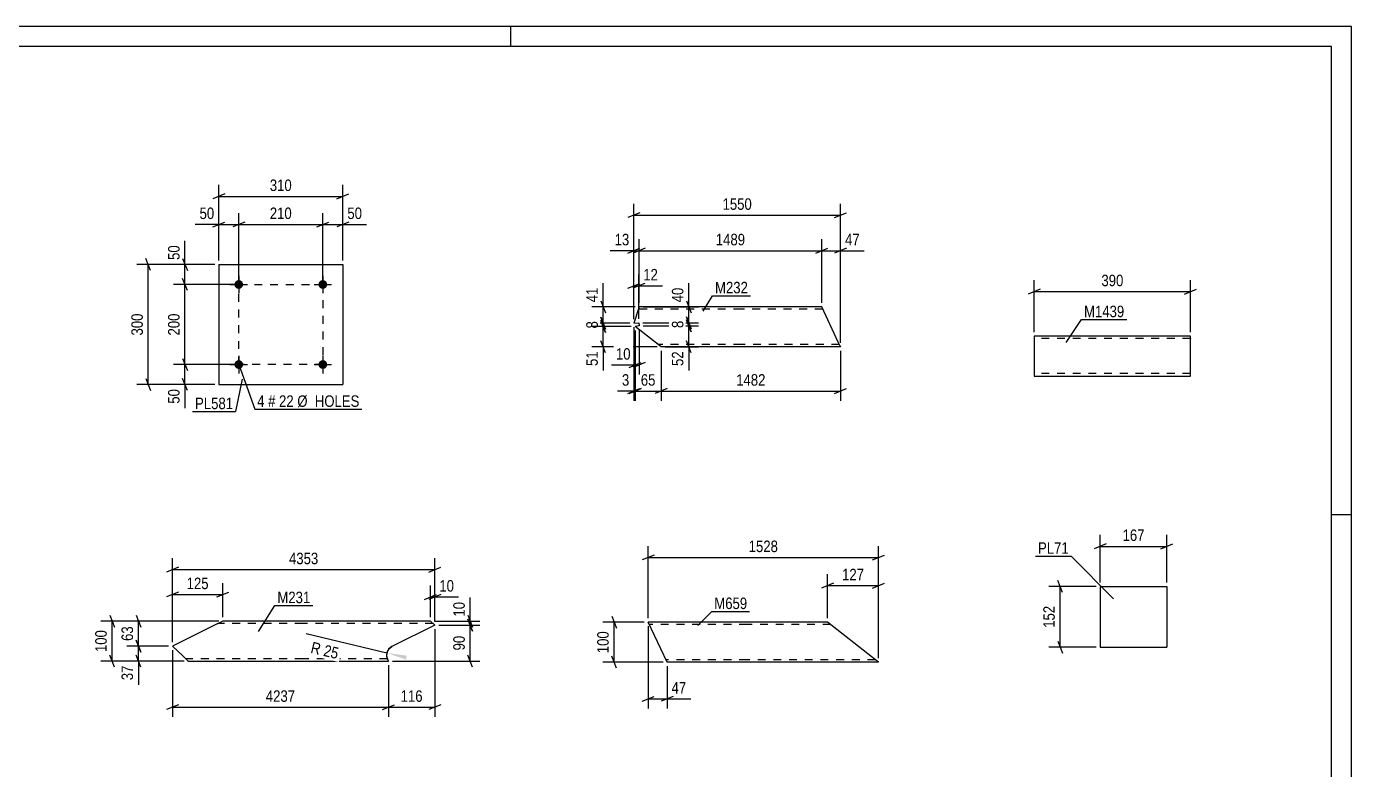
# Model space of a CAD drawing. Header units: millimetres. Extents: x 0 to 594, y 0 to 420.
# Drawn here: x 263.1 to 594, y 234.4 to 420 of the extents above; entities that cross this region are included whole.
import ezdxf

# ---------------------------------------------------------------- set-up
doc = ezdxf.new("R2010")
doc.units = ezdxf.units.MM
doc.linetypes.add('DXK_LINE_DOT2', pattern=[3.9198, 1.9599, -1.9599])
doc.styles.add('Arial Narrow', font='ARIALN.TTF', dxfattribs={"height": 0.2})

# ---------------------------------------------------------------- blocks, each defined once
blk = doc.blocks.new('Unknown-283049540-1163')
at = {"color": 5, "linetype": 'Continuous'}
for p, q in [((594, 420), (0, 420)), ((384, 415), (384, 420)), ((594, 0), (594, 420)), ((589, 415), (5, 415)), ((589, 5), (589, 415)), ((594, 298), (589, 298))]:
    blk.add_line(p, q, dxfattribs=at)
blk = doc.blocks.new('Part-283049540-16078 - 16077')
at = {"color": 2, "linetype": 'Continuous'}
for p, q in [((443.05, 271.23), (418.33, 271.23)), ((423.05, 261.23), (418.33, 271.23)), ((463.15, 271.23), (443.15, 271.23)), ((474.33, 262.43), (463.15, 271.23)), ((475.86, 261.23), (474.33, 262.43)), ((443.05, 261.23), (423.05, 261.23)), ((475.86, 261.23), (443.15, 261.23))]:
    blk.add_line(p, q, dxfattribs=at)
at = {"color": 7, "linetype": 'DXK_LINE_DOT2'}
for p, q in [((443.05, 270.63), (418.61, 270.63)), ((463.91, 270.63), (443.15, 270.63)), ((443.05, 261.83), (422.76, 261.83)), ((422.88, 261.58), (423.05, 261.23)), ((475.09, 261.83), (443.15, 261.83)), ((475.41, 261.58), (475.86, 261.23))]:
    blk.add_line(p, q, dxfattribs=at)
blk = doc.blocks.new('Part-283049540-15430 - 15429')
at = {"color": 2, "linetype": 'Continuous'}
for p, q in [((531.23, 280.17), (531.23, 264.97)), ((531.23, 280.17), (547.9, 280.17)), ((547.9, 280.17), (547.9, 264.97)), ((531.23, 264.97), (547.9, 264.97))]:
    blk.add_line(p, q, dxfattribs=at)
blk = doc.blocks.new('Part-283049540-16094 - 16093')
at = {"color": 2, "linetype": 'Continuous'}
for p, q in [((312.08, 271.51), (309.68, 270.31)), ((332.08, 271.51), (312.08, 271.51)), ((364, 271.51), (332.18, 271.51)), ((365.04, 270.51), (364, 271.51)), ((309.68, 270.31), (299.53, 265.23)), ((365.04, 270.51), (354.33, 265.15)), ((302.2, 262.71), (299.53, 265.23)), ((353.59, 264.58), (354.33, 265.15)), ((302.2, 262.71), (303.47, 261.51)), ((303.47, 261.51), (332.08, 261.51)), ((332.18, 261.51), (353.47, 261.51)), ((353.04, 262.71), (353.01, 262.84)), ((353.26, 261.93), (353.04, 262.71)), ((353.26, 261.93), (353.29, 261.86)), ((353.29, 261.86), (353.47, 261.51))]:
    blk.add_line(p, q, dxfattribs=at)
at = {"color": 7, "linetype": 'DXK_LINE_DOT2'}
for p, q in [((312.08, 271.51), (310.6, 270.77)), ((332.08, 270.91), (310.88, 270.91)), ((364.63, 270.91), (332.18, 270.91)), ((354.33, 265.15), (353.59, 264.58)), ((354.33, 265.15), (353.59, 264.58)), ((353.59, 264.58), (354.33, 265.15)), ((303.37, 261.6), (302.2, 262.71)), ((332.08, 262.11), (302.83, 262.11)), ((353.21, 262.11), (332.18, 262.11)), ((353.01, 262.84), (353.04, 262.71)), ((353.01, 262.84), (353.04, 262.71)), ((353.04, 262.71), (353.01, 262.84)), ((353.26, 261.93), (353.29, 261.86))]:
    blk.add_line(p, q, dxfattribs=at)
at = {"color": 2, "linetype": 'Continuous'}
blk.add_arc((355.4, 263.01), 2.4, 139.0746, 184.0746, dxfattribs=at)
at = {"color": 7, "linetype": 'DXK_LINE_DOT2'}
blk.add_arc((355.4, 263.01), 2.4, 139.0746, 184.0746, dxfattribs=at)
blk.add_arc((355.4, 263.01), 2.4, 139.0746, 184.0746, dxfattribs=at)
blk.add_arc((355.4, 263.01), 2.4, 139.0746, 184.0746, dxfattribs=at)
blk = doc.blocks.new('Part-283049540-16102 - 16101')
at = {"color": 2, "linetype": 'Continuous'}
for p, q in [((416.09, 349.99), (414.74, 345.88)), ((441.57, 349.99), (416.09, 349.99)), ((461.67, 349.99), (441.67, 349.99)), ((465.82, 341.19), (461.67, 349.99)), ((414.74, 345.88), (415.97, 346.01)), ((416.05, 345.21), (415.06, 345.11)), ((420.05, 341.19), (415.06, 345.11)), ((415.97, 346.01), (416.05, 345.21)), ((421.57, 339.99), (420.05, 341.19)), ((466.39, 339.99), (465.82, 341.19)), ((441.57, 339.99), (421.57, 339.99)), ((466.39, 339.99), (441.67, 339.99))]:
    blk.add_line(p, q, dxfattribs=at)
at = {"color": 7, "linetype": 'DXK_LINE_DOT2'}
for p, q in [((441.57, 349.39), (415.89, 349.39)), ((461.96, 349.39), (441.67, 349.39)), ((421.46, 340.08), (420.05, 341.19)), ((441.57, 340.59), (420.81, 340.59)), ((466.1, 340.59), (441.67, 340.59)), ((466.22, 340.34), (466.39, 339.99))]:
    blk.add_line(p, q, dxfattribs=at)
blk = doc.blocks.new('Part-283049540-15444 - 15443')
at = {"color": 2, "linetype": 'Continuous'}
for p, q in [((311.07, 360.57), (311.07, 330.57)), ((311.07, 360.57), (342.07, 360.57)), ((342.07, 360.57), (342.07, 330.57)), ((311.07, 330.57), (342.07, 330.57))]:
    blk.add_line(p, q, dxfattribs=at)
blk = doc.blocks.new('Bolt-283049540-15445 - 15443')
at = {"linetype": 'Continuous'}
for points in [[(317.17, 335.57, -1), (314.97, 335.57, -1)], [(338.17, 335.57, -1), (335.97, 335.57, -1)]]:
    blk.add_hatch(color=1, dxfattribs=at).paths.add_polyline_path(points)
at = {"color": 1, "linetype": 'Continuous'}
for p, q in [((316.07, 337.77), (316.07, 333.37)), ((337.07, 337.77), (337.07, 333.37)), ((313.87, 335.57), (318.27, 335.57)), ((334.87, 335.57), (339.27, 335.57))]:
    blk.add_line(p, q, dxfattribs=at)
blk = doc.blocks.new('Bolt-283049540-15446 - 15443')
at = {"linetype": 'Continuous'}
for points in [[(317.17, 355.57, -1), (314.97, 355.57, -1)], [(338.17, 355.57, -1), (335.97, 355.57, -1)]]:
    blk.add_hatch(color=1, dxfattribs=at).paths.add_polyline_path(points)
at = {"color": 1, "linetype": 'Continuous'}
for p, q in [((316.07, 357.77), (316.07, 353.37)), ((337.07, 357.77), (337.07, 353.37)), ((313.87, 355.57), (318.27, 355.57)), ((334.87, 355.57), (339.27, 355.57))]:
    blk.add_line(p, q, dxfattribs=at)
blk = doc.blocks.new('Part-283049540-15455 - 15454')
at = {"color": 2, "linetype": 'Continuous'}
for p, q in [((553.78, 342.7), (514.78, 342.7)), ((514.78, 342.7), (514.78, 332.79)), ((553.78, 333.9), (553.78, 342.7)), ((514.78, 332.79), (514.78, 332.7)), ((514.78, 332.7), (553.78, 332.7)), ((553.78, 332.7), (553.78, 333.9))]:
    blk.add_line(p, q, dxfattribs=at)
at = {"color": 7, "linetype": 'DXK_LINE_DOT2'}
for p, q in [((553.78, 342.1), (514.78, 342.1)), ((553.78, 342.1), (553.78, 342.05)), ((553.78, 342.05), (553.78, 342.1)), ((553.78, 341.96), (553.78, 342.05)), ((553.78, 342.05), (553.78, 341.96)), ((514.78, 333.3), (514.78, 333.34)), ((553.78, 333.3), (514.78, 333.3)), ((553.78, 333.34), (553.78, 333.67)), ((553.78, 333.3), (553.78, 333.34))]:
    blk.add_line(p, q, dxfattribs=at)
blk = doc.blocks.new('Rectangle-283049540-16238 - 15443')
at = {"color": 1, "linetype": 'DXK_LINE_DOT2'}
blk.add_lwpolyline([(316.07, 355.57), (337.07, 355.57), (337.07, 335.57), (316.07, 335.57), (316.07, 355.57)], close=True, dxfattribs=at)
blk = doc.blocks.new('StraightDimension-283049540-16839 - 16077')
at = {"color": 7, "linetype": 'Continuous'}
for p, q in [((409.22, 272.73), (410.42, 269.73)), ((417.33, 271.23), (406.97, 271.23)), ((409.82, 261.23), (409.82, 271.23)), ((410.42, 259.73), (409.22, 262.73)), ((422.05, 261.23), (406.97, 261.23))]:
    blk.add_line(p, q, dxfattribs=at)
at = {"color": 0}
blk.add_wipeout([(409.07, 269.57), (404.87, 269.57), (404.87, 262.88), (409.07, 262.88)], dxfattribs=at)
at = {"color": 3, "style": 'Arial Narrow'}
blk.add_text('100', height=2.863, rotation=90.0002, dxfattribs=at).set_placement((408.47, 263.48))
blk = doc.blocks.new('StraightDimension-283049540-16791 - 16077')
at = {"color": 7, "linetype": 'Continuous'}
for p, q in [((419.83, 287.99), (416.83, 286.79)), ((418.33, 272.23), (418.33, 290.24)), ((474.36, 286.79), (477.36, 287.99)), ((475.86, 262.23), (475.86, 290.24)), ((418.33, 287.39), (475.86, 287.39))]:
    blk.add_line(p, q, dxfattribs=at)
at = {"color": 0}
blk.add_wipeout([(451.35, 288.14), (451.35, 292.34), (442.84, 292.34), (442.84, 288.14)], dxfattribs=at)
at = {"color": 3, "style": 'Arial Narrow'}
blk.add_text('1528', height=2.863, dxfattribs=at).set_placement((443.44, 288.74))
blk = doc.blocks.new('StraightDimension-283049540-16802 - 16077')
at = {"color": 7, "linetype": 'Continuous'}
for p, q in [((463.15, 272.23), (463.15, 283.2)), ((475.86, 262.23), (475.86, 283.2)), ((464.65, 280.95), (461.65, 279.75)), ((463.15, 280.35), (475.86, 280.35)), ((474.36, 279.75), (477.36, 280.95))]:
    blk.add_line(p, q, dxfattribs=at)
at = {"color": 0}
blk.add_wipeout([(472.84, 281.1), (472.84, 285.3), (466.16, 285.3), (466.16, 281.1)], dxfattribs=at)
at = {"color": 3, "style": 'Arial Narrow'}
blk.add_text('127', height=2.863, dxfattribs=at).set_placement((466.76, 281.7))
blk = doc.blocks.new('StraightDimension-283049540-16821 - 16077')
at = {"color": 7, "linetype": 'Continuous'}
for p, q in [((418.33, 270.23), (418.33, 249.66)), ((423.05, 260.23), (423.05, 249.66)), ((416.83, 251.46), (419.83, 252.66)), ((418.33, 252.06), (423.05, 252.06)), ((424.55, 252.66), (421.55, 251.46))]:
    blk.add_line(p, q, dxfattribs=at)
at = {"color": 0}
blk.add_wipeout([(428.43, 252.81), (428.43, 257.01), (423.57, 257.01), (423.57, 252.81)], dxfattribs=at)
at = {"color": 7, "linetype": 'Continuous'}
blk.add_line((423.05, 252.06), (428.95, 252.06), dxfattribs=at)
blk.add_line((423.05, 252.06), (428.95, 252.06), dxfattribs=at)
at = {"color": 3, "style": 'Arial Narrow'}
blk.add_text('47', height=2.863, dxfattribs=at).set_placement((424.17, 253.41))
blk = doc.blocks.new('StraightDimension-283049540-15563 - 15429')
at = {"color": 7, "linetype": 'Continuous'}
for p, q in [((531.23, 281.17), (531.23, 293.02)), ((547.9, 281.17), (547.9, 293.02)), ((532.73, 290.77), (529.73, 289.57)), ((531.23, 290.17), (547.9, 290.17)), ((546.4, 289.57), (549.4, 290.77))]:
    blk.add_line(p, q, dxfattribs=at)
at = {"color": 0}
blk.add_wipeout([(542.91, 290.92), (542.91, 295.12), (536.22, 295.12), (536.22, 290.92)], dxfattribs=at)
at = {"color": 3, "style": 'Arial Narrow'}
blk.add_text('167', height=2.863, dxfattribs=at).set_placement((536.82, 291.52))
blk = doc.blocks.new('StraightDimension-283049540-15559 - 15429')
at = {"color": 7, "linetype": 'Continuous'}
for p, q in [((521.83, 278.67), (520.63, 281.67)), ((530.23, 280.17), (518.38, 280.17)), ((521.23, 264.97), (521.23, 280.17)), ((530.23, 264.97), (518.38, 264.97)), ((520.63, 266.47), (521.83, 263.47))]:
    blk.add_line(p, q, dxfattribs=at)
at = {"color": 0}
blk.add_wipeout([(520.48, 275.92), (516.28, 275.92), (516.28, 269.23), (520.48, 269.23)], dxfattribs=at)
at = {"color": 3, "style": 'Arial Narrow'}
blk.add_text('152', height=2.863, rotation=90.0002, dxfattribs=at).set_placement((519.88, 269.83))
blk = doc.blocks.new('RadiusDimension-283049540-16768 - 16093')
at = {"linetype": 'Continuous'}
blk.add_hatch(color=7, dxfattribs=at).paths.add_polyline_path([(357.81, 261.9), (353.06, 263.53), (358.04, 262.87)])
at = {"color": 7, "linetype": 'Continuous'}
blk.add_line((353.06, 263.53), (332.88, 268.29), dxfattribs=at)
blk.add_arc((355.45, 262.96), 2.46, 117.155, 216.3024, dxfattribs=at)
at = {"color": 0}
blk.add_wipeout([(341.06, 261.27), (342.03, 265.36), (334.1, 267.23), (333.14, 263.14)], dxfattribs=at)
at = {"color": 3, "style": 'Arial Narrow'}
blk.add_text('R 25', height=2.863, rotation=-13.2697, dxfattribs=at).set_placement((333.86, 263.59))
blk = doc.blocks.new('StraightDimension-283049540-16472 - 16093')
at = {"color": 7, "linetype": 'Continuous'}
for p, q in [((301.03, 284.96), (298.03, 283.76)), ((299.53, 266.23), (299.53, 287.21)), ((363.54, 283.76), (366.54, 284.96)), ((365.04, 271.51), (365.04, 287.21)), ((299.53, 284.36), (365.04, 284.36))]:
    blk.add_line(p, q, dxfattribs=at)
at = {"color": 0}
blk.add_wipeout([(336.54, 285.11), (336.54, 289.31), (328.03, 289.31), (328.03, 285.11)], dxfattribs=at)
at = {"color": 3, "style": 'Arial Narrow'}
blk.add_text('4353', height=2.863, dxfattribs=at).set_placement((328.63, 285.71))
blk = doc.blocks.new('StraightDimension-283049540-16634 - 16093')
at = {"color": 7, "linetype": 'Continuous'}
for p, q in [((311.08, 271.51), (281.59, 271.51)), ((283.84, 273.01), (285.04, 270.01)), ((284.44, 261.51), (284.44, 271.51)), ((302.47, 261.51), (281.59, 261.51)), ((285.04, 260.01), (283.84, 263.01))]:
    blk.add_line(p, q, dxfattribs=at)
at = {"color": 0}
blk.add_wipeout([(283.69, 269.85), (279.49, 269.85), (279.49, 263.17), (283.69, 263.17)], dxfattribs=at)
at = {"color": 3, "style": 'Arial Narrow'}
blk.add_text('100', height=2.863, rotation=90.0002, dxfattribs=at).set_placement((283.09, 263.77))
blk = doc.blocks.new('StraightDimension-283049540-16514 - 16093')
at = {"color": 7, "linetype": 'Continuous'}
for p, q in [((301.03, 278.74), (298.03, 277.54)), ((299.53, 266.23), (299.53, 280.99)), ((299.53, 278.14), (312.08, 278.14)), ((310.58, 277.54), (313.58, 278.74)), ((312.08, 272.51), (312.08, 280.99))]:
    blk.add_line(p, q, dxfattribs=at)
at = {"color": 0}
blk.add_wipeout([(309.15, 278.89), (309.15, 283.09), (302.46, 283.09), (302.46, 278.89)], dxfattribs=at)
at = {"color": 3, "style": 'Arial Narrow'}
blk.add_text('125', height=2.863, dxfattribs=at).set_placement((303.06, 279.49))
blk = doc.blocks.new('StraightDimension-283049540-16545 - 16093')
at = {"color": 7, "linetype": 'Continuous'}
for p, q in [((362.5, 276.92), (365.5, 278.12)), ((366.54, 278.12), (363.54, 276.92)), ((364, 272.51), (364, 280.37)), ((365.04, 271.51), (365.04, 280.37)), ((364, 277.52), (365.04, 277.52))]:
    blk.add_line(p, q, dxfattribs=at)
at = {"color": 0}
blk.add_wipeout([(370.43, 278.27), (370.43, 282.47), (365.57, 282.47), (365.57, 278.27)], dxfattribs=at)
at = {"color": 7, "linetype": 'Continuous'}
blk.add_line((365.04, 277.52), (370.95, 277.52), dxfattribs=at)
blk.add_line((365.04, 277.52), (370.95, 277.52), dxfattribs=at)
at = {"color": 3, "style": 'Arial Narrow'}
blk.add_text('10', height=2.863, dxfattribs=at).set_placement((366.17, 278.87))
blk = doc.blocks.new('StraightDimension-283049540-16571 - 16093')
at = {"color": 7, "linetype": 'Continuous'}
for p, q in [((365.04, 269.51), (365.04, 247.59)), ((353.47, 260.51), (353.47, 247.59)), ((351.97, 249.39), (354.97, 250.59)), ((353.47, 249.99), (365.04, 249.99)), ((366.54, 250.59), (363.54, 249.39))]:
    blk.add_line(p, q, dxfattribs=at)
at = {"color": 0}
blk.add_wipeout([(362.6, 250.74), (362.6, 254.94), (355.91, 254.94), (355.91, 250.74)], dxfattribs=at)
at = {"color": 3, "style": 'Arial Narrow'}
blk.add_text('116', height=2.863, dxfattribs=at).set_placement((356.51, 251.34))
blk = doc.blocks.new('StraightDimension-283049540-16572 - 16093')
at = {"color": 7, "linetype": 'Continuous'}
for p, q in [((299.53, 264.23), (299.53, 247.59)), ((353.47, 260.51), (353.47, 247.59)), ((301.03, 250.59), (298.03, 249.39)), ((299.53, 249.99), (353.47, 249.99)), ((351.97, 249.39), (354.97, 250.59))]:
    blk.add_line(p, q, dxfattribs=at)
at = {"color": 0}
blk.add_wipeout([(330.76, 250.74), (330.76, 254.94), (322.24, 254.94), (322.24, 250.74)], dxfattribs=at)
at = {"color": 3, "style": 'Arial Narrow'}
blk.add_text('4237', height=2.863, dxfattribs=at).set_placement((322.84, 251.34))
blk = doc.blocks.new('StraightDimension-283049540-16657 - 16093')
at = {"color": 7, "linetype": 'Continuous'}
for p, q in [((311.08, 271.51), (288.16, 271.51)), ((290.41, 273.01), (291.61, 270.01)), ((291.01, 265.23), (291.01, 271.51)), ((298.53, 265.23), (288.16, 265.23)), ((291.61, 263.73), (290.41, 266.73))]:
    blk.add_line(p, q, dxfattribs=at)
at = {"color": 0}
blk.add_wipeout([(290.26, 270.8), (286.06, 270.8), (286.06, 265.94), (290.26, 265.94)], dxfattribs=at)
at = {"color": 3, "style": 'Arial Narrow'}
blk.add_text('63', height=2.863, rotation=90.0002, dxfattribs=at).set_placement((289.66, 266.54))
blk = doc.blocks.new('StraightDimension-283049540-16658 - 16093')
at = {"color": 7, "linetype": 'Continuous'}
for p, q in [((298.53, 265.23), (288.16, 265.23)), ((290.41, 266.73), (291.61, 263.73)), ((291.01, 261.51), (291.01, 265.23)), ((302.47, 261.51), (288.16, 261.51)), ((291.61, 260.01), (290.41, 263.01))]:
    blk.add_line(p, q, dxfattribs=at)
at = {"color": 0}
blk.add_wipeout([(290.26, 260.98), (286.06, 260.98), (286.06, 256.13), (290.26, 256.13)], dxfattribs=at)
at = {"color": 7, "linetype": 'Continuous'}
blk.add_line((291.01, 261.51), (291.01, 255.6), dxfattribs=at)
blk.add_line((291.01, 261.51), (291.01, 255.6), dxfattribs=at)
at = {"color": 3, "style": 'Arial Narrow'}
blk.add_text('37', height=2.863, rotation=90.0002, dxfattribs=at).set_placement((289.66, 256.73))
blk = doc.blocks.new('StraightDimension-283049540-16708 - 16093')
at = {"color": 7, "linetype": 'Continuous'}
for p, q in [((365, 271.51), (376.27, 271.51)), ((373.27, 273.01), (374.47, 270.01)), ((374.47, 269.01), (373.27, 272.01)), ((373.87, 270.51), (373.87, 271.51)), ((366.04, 270.51), (376.27, 270.51))]:
    blk.add_line(p, q, dxfattribs=at)
at = {"color": 0}
blk.add_wipeout([(373.12, 276.89), (368.92, 276.89), (368.92, 272.03), (373.12, 272.03)], dxfattribs=at)
at = {"color": 7, "linetype": 'Continuous'}
blk.add_line((373.87, 271.51), (373.87, 277.41), dxfattribs=at)
blk.add_line((373.87, 271.51), (373.87, 277.41), dxfattribs=at)
at = {"color": 3, "style": 'Arial Narrow'}
blk.add_text('10', height=2.863, rotation=90.0002, dxfattribs=at).set_placement((372.52, 272.63))
blk = doc.blocks.new('StraightDimension-283049540-16709 - 16093')
at = {"color": 7, "linetype": 'Continuous'}
for p, q in [((373.27, 272.01), (374.47, 269.01)), ((366.04, 270.51), (376.27, 270.51)), ((373.87, 261.51), (373.87, 270.51)), ((354.47, 261.51), (376.27, 261.51)), ((374.47, 260.01), (373.27, 263.01))]:
    blk.add_line(p, q, dxfattribs=at)
at = {"color": 0}
blk.add_wipeout([(373.12, 268.44), (368.92, 268.44), (368.92, 263.58), (373.12, 263.58)], dxfattribs=at)
at = {"color": 3, "style": 'Arial Narrow'}
blk.add_text('90', height=2.863, rotation=90.0002, dxfattribs=at).set_placement((372.52, 264.18))
blk = doc.blocks.new('StraightDimension-283049540-17224 - 16101')
at = {"color": 7, "linetype": 'Continuous'}
for p, q in [((427.87, 351.49), (429.07, 348.49)), ((417.09, 349.99), (430.87, 349.99)), ((429.07, 344.51), (427.87, 347.51)), ((428.47, 346.01), (428.47, 349.99)), ((416.97, 346.01), (430.87, 346.01))]:
    blk.add_line(p, q, dxfattribs=at)
at = {"color": 0}
blk.add_wipeout([(427.72, 355.37), (423.52, 355.37), (423.52, 350.51), (427.72, 350.51)], dxfattribs=at)
at = {"color": 7, "linetype": 'Continuous'}
blk.add_line((428.47, 349.99), (428.47, 355.89), dxfattribs=at)
blk.add_line((428.47, 349.99), (428.47, 355.89), dxfattribs=at)
at = {"color": 3, "style": 'Arial Narrow'}
blk.add_text('40', height=2.863, rotation=90.0002, dxfattribs=at).set_placement((427.12, 351.11))
blk = doc.blocks.new('StraightDimension-283049540-17047 - 16101')
at = {"color": 7, "linetype": 'Continuous'}
for p, q in [((421.57, 338.99), (421.57, 326.55)), ((466.39, 338.99), (466.39, 326.55)), ((423.07, 329.55), (420.07, 328.35)), ((421.57, 328.95), (466.39, 328.95)), ((464.89, 328.35), (467.89, 329.55))]:
    blk.add_line(p, q, dxfattribs=at)
at = {"color": 0}
blk.add_wipeout([(448.24, 329.7), (448.24, 333.9), (439.72, 333.9), (439.72, 329.7)], dxfattribs=at)
at = {"color": 3, "style": 'Arial Narrow'}
blk.add_text('1482', height=2.863, dxfattribs=at).set_placement((440.32, 330.3))
blk = doc.blocks.new('StraightDimension-283049540-16970 - 16101')
at = {"color": 7, "linetype": 'Continuous'}
for p, q in [((417.59, 364.61), (414.59, 363.41)), ((416.09, 350.99), (416.09, 366.86)), ((460.17, 363.41), (463.17, 364.61)), ((461.67, 350.99), (461.67, 366.86)), ((416.09, 364.01), (461.67, 364.01))]:
    blk.add_line(p, q, dxfattribs=at)
at = {"color": 0}
blk.add_wipeout([(443.14, 364.76), (443.14, 368.96), (434.63, 368.96), (434.63, 364.76)], dxfattribs=at)
at = {"color": 3, "style": 'Arial Narrow'}
blk.add_text('1489', height=2.863, dxfattribs=at).set_placement((435.23, 365.36))
blk = doc.blocks.new('StraightDimension-283049540-16969 - 16101')
at = {"color": 7, "linetype": 'Continuous'}
for p, q in [((460.17, 363.41), (463.17, 364.61)), ((461.67, 350.99), (461.67, 366.86)), ((467.89, 364.61), (464.89, 363.41)), ((466.39, 340.99), (466.39, 366.86)), ((461.67, 364.01), (466.39, 364.01))]:
    blk.add_line(p, q, dxfattribs=at)
at = {"color": 0}
blk.add_wipeout([(471.77, 364.76), (471.77, 368.96), (466.91, 368.96), (466.91, 364.76)], dxfattribs=at)
at = {"color": 7, "linetype": 'Continuous'}
blk.add_line((466.39, 364.01), (472.29, 364.01), dxfattribs=at)
blk.add_line((466.39, 364.01), (472.29, 364.01), dxfattribs=at)
at = {"color": 3, "style": 'Arial Narrow'}
blk.add_text('47', height=2.863, dxfattribs=at).set_placement((467.51, 365.36))
blk = doc.blocks.new('StraightDimension-283049540-16864 - 16101')
at = {"color": 7, "linetype": 'Continuous'}
for p, q in [((414.74, 346.88), (414.74, 375.72)), ((466.39, 340.99), (466.39, 375.72)), ((416.24, 373.47), (413.24, 372.27)), ((414.74, 372.87), (466.39, 372.87)), ((464.89, 372.27), (467.89, 373.47))]:
    blk.add_line(p, q, dxfattribs=at)
at = {"color": 0}
blk.add_wipeout([(444.82, 373.62), (444.82, 377.82), (436.31, 377.82), (436.31, 373.62)], dxfattribs=at)
at = {"color": 3, "style": 'Arial Narrow'}
blk.add_text('1550', height=2.863, dxfattribs=at).set_placement((436.91, 374.22))
blk = doc.blocks.new('StraightDimension-283049540-17226 - 16101')
at = {"color": 7, "linetype": 'Continuous'}
for p, q in [((417.05, 345.21), (430.87, 345.21)), ((427.87, 346.71), (429.07, 343.71)), ((428.47, 339.99), (428.47, 345.21)), ((429.07, 338.49), (427.87, 341.49)), ((422.57, 339.99), (430.87, 339.99))]:
    blk.add_line(p, q, dxfattribs=at)
at = {"color": 0}
blk.add_wipeout([(427.72, 339.46), (423.52, 339.46), (423.52, 334.61), (427.72, 334.61)], dxfattribs=at)
at = {"color": 7, "linetype": 'Continuous'}
blk.add_line((428.47, 339.99), (428.47, 334.08), dxfattribs=at)
blk.add_line((428.47, 339.99), (428.47, 334.08), dxfattribs=at)
at = {"color": 3, "style": 'Arial Narrow'}
blk.add_text('52', height=2.863, rotation=90.0002, dxfattribs=at).set_placement((427.12, 335.21))
blk = doc.blocks.new('StraightDimension-283049540-16971 - 16101')
at = {"color": 7, "linetype": 'Continuous'}
for p, q in [((413.24, 363.41), (416.24, 364.61)), ((417.59, 364.61), (414.59, 363.41)), ((414.74, 346.88), (414.74, 366.86)), ((416.09, 350.99), (416.09, 366.86)), ((414.74, 364.01), (416.09, 364.01))]:
    blk.add_line(p, q, dxfattribs=at)
at = {"color": 0}
blk.add_wipeout([(414.22, 364.76), (414.22, 368.96), (409.36, 368.96), (409.36, 364.76)], dxfattribs=at)
at = {"color": 7, "linetype": 'Continuous'}
blk.add_line((414.74, 364.01), (408.83, 364.01), dxfattribs=at)
blk.add_line((414.74, 364.01), (408.83, 364.01), dxfattribs=at)
at = {"color": 3, "style": 'Arial Narrow'}
blk.add_text('13', height=2.863, dxfattribs=at).set_placement((409.96, 365.36))
blk = doc.blocks.new('StraightDimension-283049540-17048 - 16101')
at = {"color": 7, "linetype": 'Continuous'}
for p, q in [((415.06, 344.11), (415.06, 326.55)), ((421.57, 338.99), (421.57, 326.55)), ((413.56, 328.35), (416.56, 329.55)), ((415.06, 328.95), (421.57, 328.95)), ((423.07, 329.55), (420.07, 328.35))]:
    blk.add_line(p, q, dxfattribs=at)
at = {"color": 0}
blk.add_wipeout([(420.74, 329.7), (420.74, 333.9), (415.89, 333.9), (415.89, 329.7)], dxfattribs=at)
at = {"color": 3, "style": 'Arial Narrow'}
blk.add_text('65', height=2.863, dxfattribs=at).set_placement((416.49, 330.3))
blk = doc.blocks.new('StraightDimension-283049540-17049 - 16101')
at = {"color": 7, "linetype": 'Continuous'}
for p, q in [((414.74, 344.88), (414.74, 326.55)), ((415.06, 344.11), (415.06, 326.55)), ((413.24, 328.35), (416.24, 329.55)), ((416.56, 329.55), (413.56, 328.35)), ((414.74, 328.95), (415.06, 328.95))]:
    blk.add_line(p, q, dxfattribs=at)
at = {"color": 0}
blk.add_wipeout([(414.22, 329.7), (414.22, 333.9), (411.19, 333.9), (411.19, 329.7)], dxfattribs=at)
at = {"color": 7, "linetype": 'Continuous'}
blk.add_line((414.74, 328.95), (410.66, 328.95), dxfattribs=at)
blk.add_line((414.74, 328.95), (410.66, 328.95), dxfattribs=at)
at = {"color": 3, "style": 'Arial Narrow'}
blk.add_text('3', height=2.86, dxfattribs=at).set_placement((411.79, 330.3))
blk = doc.blocks.new('StraightDimension-283049540-17134 - 16101')
at = {"color": 7, "linetype": 'Continuous'}
for p, q in [((406.49, 351.49), (407.69, 348.49)), ((415.09, 349.99), (404.24, 349.99)), ((407.09, 345.88), (407.09, 349.99)), ((413.74, 345.88), (404.24, 345.88)), ((407.69, 344.38), (406.49, 347.38))]:
    blk.add_line(p, q, dxfattribs=at)
at = {"color": 0}
blk.add_wipeout([(406.34, 355.37), (402.14, 355.37), (402.14, 350.51), (406.34, 350.51)], dxfattribs=at)
at = {"color": 7, "linetype": 'Continuous'}
blk.add_line((407.09, 349.99), (407.09, 355.89), dxfattribs=at)
blk.add_line((407.09, 349.99), (407.09, 355.89), dxfattribs=at)
at = {"color": 3, "style": 'Arial Narrow'}
blk.add_text('41', height=2.863, rotation=90.0002, dxfattribs=at).set_placement((405.74, 351.11))
blk = doc.blocks.new('StraightDimension-283049540-17135 - 16101')
at = {"color": 7, "linetype": 'Continuous'}
for p, q in [((413.74, 345.88), (404.24, 345.88)), ((414.06, 345.11), (404.24, 345.11)), ((406.49, 347.38), (407.69, 344.38)), ((407.69, 343.61), (406.49, 346.61)), ((407.09, 345.11), (407.09, 345.88))]:
    blk.add_line(p, q, dxfattribs=at)
at = {"color": 0}
blk.add_wipeout([(406.34, 347.01), (402.14, 347.01), (402.14, 343.98), (406.34, 343.98)], dxfattribs=at)
at = {"color": 3, "style": 'Arial Narrow'}
blk.add_text('8', height=2.86, rotation=90.0002, dxfattribs=at).set_placement((405.74, 344.58))
blk = doc.blocks.new('StraightDimension-283049540-17136 - 16101')
at = {"color": 7, "linetype": 'Continuous'}
for p, q in [((414.06, 345.11), (404.24, 345.11)), ((406.49, 346.61), (407.69, 343.61)), ((407.09, 339.99), (407.09, 345.11)), ((407.69, 338.49), (406.49, 341.49)), ((420.57, 339.99), (404.24, 339.99))]:
    blk.add_line(p, q, dxfattribs=at)
at = {"color": 0}
blk.add_wipeout([(406.34, 339.46), (402.14, 339.46), (402.14, 334.61), (406.34, 334.61)], dxfattribs=at)
at = {"color": 7, "linetype": 'Continuous'}
blk.add_line((407.09, 339.99), (407.09, 334.08), dxfattribs=at)
blk.add_line((407.09, 339.99), (407.09, 334.08), dxfattribs=at)
at = {"color": 3, "style": 'Arial Narrow'}
blk.add_text('51', height=2.863, rotation=90.0002, dxfattribs=at).set_placement((405.74, 335.21))
blk = doc.blocks.new('StraightDimension-283049540-17225 - 16101')
at = {"color": 7, "linetype": 'Continuous'}
for p, q in [((427.87, 347.51), (429.07, 344.51)), ((416.97, 346.01), (430.87, 346.01)), ((417.05, 345.21), (430.87, 345.21)), ((429.07, 343.71), (427.87, 346.71)), ((428.47, 345.21), (428.47, 346.01))]:
    blk.add_line(p, q, dxfattribs=at)
at = {"color": 0}
blk.add_wipeout([(427.72, 347.12), (423.52, 347.12), (423.52, 344.09), (427.72, 344.09)], dxfattribs=at)
at = {"color": 3, "style": 'Arial Narrow'}
blk.add_text('8', height=2.86, rotation=90.0002, dxfattribs=at).set_placement((427.12, 344.69))
blk = doc.blocks.new('StraightDimension-283049540-17299 - 16101')
at = {"color": 7, "linetype": 'Continuous'}
for p, q in [((416.05, 344.21), (416.05, 333.05)), ((415.06, 344.11), (415.06, 333.05)), ((413.56, 334.85), (416.56, 336.05)), ((417.55, 336.05), (414.55, 334.85)), ((415.06, 335.45), (416.05, 335.45))]:
    blk.add_line(p, q, dxfattribs=at)
at = {"color": 0}
blk.add_wipeout([(414.53, 336.2), (414.53, 340.4), (409.68, 340.4), (409.68, 336.2)], dxfattribs=at)
at = {"color": 7, "linetype": 'Continuous'}
blk.add_line((415.06, 335.45), (409.15, 335.45), dxfattribs=at)
blk.add_line((415.06, 335.45), (409.15, 335.45), dxfattribs=at)
at = {"color": 3, "style": 'Arial Narrow'}
blk.add_text('10', height=2.863, dxfattribs=at).set_placement((410.28, 336.8))
blk = doc.blocks.new('StraightDimension-283049540-18073 - 16101')
at = {"color": 7, "linetype": 'Continuous'}
for p, q in [((414.74, 346.88), (414.74, 358.08)), ((415.97, 347.01), (415.97, 358.08)), ((413.24, 354.63), (416.24, 355.83)), ((417.47, 355.83), (414.47, 354.63)), ((414.74, 355.23), (415.97, 355.23))]:
    blk.add_line(p, q, dxfattribs=at)
at = {"color": 0}
blk.add_wipeout([(421.36, 355.98), (421.36, 360.18), (416.5, 360.18), (416.5, 355.98)], dxfattribs=at)
at = {"color": 7, "linetype": 'Continuous'}
blk.add_line((415.97, 355.23), (421.88, 355.23), dxfattribs=at)
blk.add_line((415.97, 355.23), (421.88, 355.23), dxfattribs=at)
at = {"color": 3, "style": 'Arial Narrow'}
blk.add_text('12', height=2.863, dxfattribs=at).set_placement((417.1, 356.58))
blk = doc.blocks.new('StraightDimension-283049540-15572 - 15443')
at = {"color": 7, "linetype": 'Continuous'}
for p, q in [((315.07, 355.57), (299.79, 355.57)), ((303.24, 354.07), (302.04, 357.07)), ((302.64, 335.57), (302.64, 355.57)), ((315.07, 335.57), (299.79, 335.57)), ((302.04, 337.07), (303.24, 334.07))]:
    blk.add_line(p, q, dxfattribs=at)
at = {"color": 0}
blk.add_wipeout([(301.89, 348.91), (297.69, 348.91), (297.69, 342.23), (301.89, 342.23)], dxfattribs=at)
at = {"color": 3, "style": 'Arial Narrow'}
blk.add_text('200', height=2.863, rotation=90.0002, dxfattribs=at).set_placement((301.29, 342.83))
blk = doc.blocks.new('StraightDimension-283049540-15573 - 15443')
at = {"color": 7, "linetype": 'Continuous'}
for p, q in [((315.07, 335.57), (299.79, 335.57)), ((302.04, 337.07), (303.24, 334.07)), ((302.64, 330.57), (302.64, 335.57)), ((303.24, 329.07), (302.04, 332.07)), ((310.07, 330.57), (299.79, 330.57))]:
    blk.add_line(p, q, dxfattribs=at)
at = {"color": 0}
blk.add_wipeout([(301.89, 330.05), (297.69, 330.05), (297.69, 325.19), (301.89, 325.19)], dxfattribs=at)
at = {"color": 7, "linetype": 'Continuous'}
blk.add_line((302.64, 330.57), (302.64, 324.66), dxfattribs=at)
blk.add_line((302.64, 330.57), (302.64, 324.66), dxfattribs=at)
at = {"color": 3, "style": 'Arial Narrow'}
blk.add_text('50', height=2.863, rotation=90.0002, dxfattribs=at).set_placement((301.29, 325.79))
blk = doc.blocks.new('StraightDimension-283049540-15571 - 15443')
at = {"color": 7, "linetype": 'Continuous'}
for p, q in [((302.04, 362.07), (303.24, 359.07)), ((310.07, 360.57), (299.79, 360.57)), ((302.64, 355.57), (302.64, 360.57)), ((315.07, 355.57), (299.79, 355.57)), ((303.24, 354.07), (302.04, 357.07))]:
    blk.add_line(p, q, dxfattribs=at)
at = {"color": 0}
blk.add_wipeout([(301.89, 365.95), (297.69, 365.95), (297.69, 361.1), (301.89, 361.1)], dxfattribs=at)
at = {"color": 7, "linetype": 'Continuous'}
blk.add_line((302.64, 360.57), (302.64, 366.48), dxfattribs=at)
blk.add_line((302.64, 360.57), (302.64, 366.48), dxfattribs=at)
at = {"color": 3, "style": 'Arial Narrow'}
blk.add_text('50', height=2.863, rotation=90.0002, dxfattribs=at).set_placement((301.29, 361.7))
blk = doc.blocks.new('StraightDimension-283049540-15583 - 15443')
at = {"color": 7, "linetype": 'Continuous'}
for p, q in [((294.06, 359.07), (292.86, 362.07)), ((310.07, 360.57), (290.61, 360.57)), ((293.46, 330.57), (293.46, 360.57)), ((292.86, 332.07), (294.06, 329.07)), ((310.07, 330.57), (290.61, 330.57))]:
    blk.add_line(p, q, dxfattribs=at)
at = {"color": 0}
blk.add_wipeout([(292.71, 348.91), (288.51, 348.91), (288.51, 342.23), (292.71, 342.23)], dxfattribs=at)
at = {"color": 3, "style": 'Arial Narrow'}
blk.add_text('300', height=2.863, rotation=90.0002, dxfattribs=at).set_placement((292.11, 342.83))
blk = doc.blocks.new('StraightDimension-283049540-15603 - 15443')
at = {"color": 7, "linetype": 'Continuous'}
for p, q in [((312.57, 378.17), (309.57, 376.97)), ((311.07, 361.57), (311.07, 380.42)), ((311.07, 377.57), (342.07, 377.57)), ((340.57, 376.97), (343.57, 378.17)), ((342.07, 361.57), (342.07, 380.42))]:
    blk.add_line(p, q, dxfattribs=at)
at = {"color": 0}
blk.add_wipeout([(329.91, 378.32), (329.91, 382.52), (323.23, 382.52), (323.23, 378.32)], dxfattribs=at)
at = {"color": 3, "style": 'Arial Narrow'}
blk.add_text('310', height=2.863, dxfattribs=at).set_placement((323.83, 378.92))
blk = doc.blocks.new('StraightDimension-283049540-16181 - 15443')
at = {"color": 7, "linetype": 'Continuous'}
for p, q in [((335.57, 369.97), (338.57, 371.17)), ((337.07, 356.57), (337.07, 373.42)), ((343.57, 371.17), (340.57, 369.97)), ((342.07, 361.57), (342.07, 373.42)), ((337.07, 370.57), (342.07, 370.57))]:
    blk.add_line(p, q, dxfattribs=at)
at = {"color": 0}
blk.add_wipeout([(347.45, 371.32), (347.45, 375.52), (342.6, 375.52), (342.6, 371.32)], dxfattribs=at)
at = {"color": 7, "linetype": 'Continuous'}
blk.add_line((342.07, 370.57), (347.98, 370.57), dxfattribs=at)
blk.add_line((342.07, 370.57), (347.98, 370.57), dxfattribs=at)
at = {"color": 3, "style": 'Arial Narrow'}
blk.add_text('50', height=2.863, dxfattribs=at).set_placement((343.2, 371.92))
blk = doc.blocks.new('StraightDimension-283049540-16182 - 15443')
at = {"color": 7, "linetype": 'Continuous'}
for p, q in [((317.57, 371.17), (314.57, 369.97)), ((316.07, 356.57), (316.07, 373.42)), ((335.57, 369.97), (338.57, 371.17)), ((337.07, 356.57), (337.07, 373.42)), ((316.07, 370.57), (337.07, 370.57))]:
    blk.add_line(p, q, dxfattribs=at)
at = {"color": 0}
blk.add_wipeout([(329.91, 371.32), (329.91, 375.52), (323.23, 375.52), (323.23, 371.32)], dxfattribs=at)
at = {"color": 3, "style": 'Arial Narrow'}
blk.add_text('210', height=2.863, dxfattribs=at).set_placement((323.83, 371.92))
blk = doc.blocks.new('StraightDimension-283049540-16183 - 15443')
at = {"color": 7, "linetype": 'Continuous'}
for p, q in [((309.57, 369.97), (312.57, 371.17)), ((311.07, 361.57), (311.07, 373.42)), ((317.57, 371.17), (314.57, 369.97)), ((316.07, 356.57), (316.07, 373.42)), ((311.07, 370.57), (316.07, 370.57))]:
    blk.add_line(p, q, dxfattribs=at)
at = {"color": 0}
blk.add_wipeout([(310.55, 371.32), (310.55, 375.52), (305.69, 375.52), (305.69, 371.32)], dxfattribs=at)
at = {"color": 7, "linetype": 'Continuous'}
blk.add_line((311.07, 370.57), (305.16, 370.57), dxfattribs=at)
blk.add_line((311.07, 370.57), (305.16, 370.57), dxfattribs=at)
at = {"color": 3, "style": 'Arial Narrow'}
blk.add_text('50', height=2.863, dxfattribs=at).set_placement((306.29, 371.92))
blk = doc.blocks.new('StraightDimension-283049540-15607 - 15454')
at = {"color": 7, "linetype": 'Continuous'}
for p, q in [((516.28, 354.39), (513.28, 353.19)), ((514.78, 343.7), (514.78, 356.64)), ((552.28, 353.19), (555.28, 354.39)), ((553.78, 343.7), (553.78, 356.64)), ((514.78, 353.79), (553.78, 353.79))]:
    blk.add_line(p, q, dxfattribs=at)
at = {"color": 0}
blk.add_wipeout([(537.62, 354.54), (537.62, 358.74), (530.94, 358.74), (530.94, 354.54)], dxfattribs=at)
at = {"color": 3, "style": 'Arial Narrow'}
blk.add_text('390', height=2.863, dxfattribs=at).set_placement((531.54, 355.14))
blk = doc.blocks.new('Mark-283049540-18043 - 16077')
at = {"color": 0}
blk.add_wipeout([(443.07, 274.51), (443.07, 277.51), (434.85, 277.51), (434.85, 274.51)], dxfattribs=at)
blk.add_wipeout([(443.07, 274.51), (443.07, 277.51), (434.85, 277.51), (434.85, 274.51)], dxfattribs=at)
at = {"color": 30, "linetype": 'Continuous'}
for p, q in [((430.71, 270.38), (434.25, 273.91)), ((434.25, 273.91), (443.67, 273.91))]:
    blk.add_line(p, q, dxfattribs=at)
at = {"color": 3, "style": 'Arial Narrow'}
blk.add_text('M659', height=2.863, dxfattribs=at).set_placement((434.85, 274.51))
blk = doc.blocks.new('Mark-283049540-15637 - 15429')
at = {"color": 0}
blk.add_wipeout([(523.38, 288.31), (523.38, 291.31), (515.71, 291.31), (515.71, 288.31)], dxfattribs=at)
blk.add_wipeout([(523.38, 288.31), (523.38, 291.31), (515.71, 291.31), (515.71, 288.31)], dxfattribs=at)
at = {"color": 30, "linetype": 'Continuous'}
for p in [(515.11, 287.71), (534.59, 277.1)]:
    blk.add_line(p, (523.98, 287.71), dxfattribs=at)
at = {"color": 3, "style": 'Arial Narrow'}
blk.add_text('PL71', height=2.863, dxfattribs=at).set_placement((515.71, 288.31))
blk = doc.blocks.new('Mark-283049540-16503 - 16093')
at = {"color": 0}
blk.add_wipeout([(333.94, 275.98), (333.94, 278.98), (325.72, 278.98), (325.72, 275.98)], dxfattribs=at)
blk.add_wipeout([(333.94, 275.98), (333.94, 278.98), (325.72, 278.98), (325.72, 275.98)], dxfattribs=at)
at = {"color": 30, "linetype": 'Continuous'}
for p, q in [((321, 268.91), (325.12, 275.38)), ((325.12, 275.38), (334.54, 275.38))]:
    blk.add_line(p, q, dxfattribs=at)
at = {"color": 3, "style": 'Arial Narrow'}
blk.add_text('M231', height=2.863, dxfattribs=at).set_placement((325.72, 275.98))
blk = doc.blocks.new('Mark-283049540-17041 - 16101')
at = {"color": 0}
blk.add_wipeout([(443.26, 353.36), (443.26, 356.36), (435.03, 356.36), (435.03, 353.36)], dxfattribs=at)
blk.add_wipeout([(443.26, 353.36), (443.26, 356.36), (435.03, 356.36), (435.03, 353.36)], dxfattribs=at)
at = {"color": 30, "linetype": 'Continuous'}
for p, q in [((432.04, 348.89), (434.43, 352.76)), ((434.43, 352.76), (443.86, 352.76))]:
    blk.add_line(p, q, dxfattribs=at)
at = {"color": 3, "style": 'Arial Narrow'}
blk.add_text('M232', height=2.863, dxfattribs=at).set_placement((435.03, 353.36))
blk = doc.blocks.new('Mark-283049540-16292 - 15443')
at = {"color": 0}
blk.add_wipeout([(314.66, 324.44), (314.66, 327.44), (305.16, 327.44), (305.16, 324.44)], dxfattribs=at)
blk.add_wipeout([(314.66, 324.44), (314.66, 327.44), (305.16, 327.44), (305.16, 324.44)], dxfattribs=at)
at = {"color": 30, "linetype": 'Continuous'}
for p in [(316.95, 331.92), (304.56, 323.84)]:
    blk.add_line(p, (315.26, 323.84), dxfattribs=at)
at = {"color": 3, "style": 'Arial Narrow'}
blk.add_text('PL581', height=2.863, dxfattribs=at).set_placement((305.16, 324.44))
blk = doc.blocks.new('MarkSet-283049540-16257 - 15443')
at = {"color": 0}
blk.add_wipeout([(322.51, 325.01), (322.51, 328.01), (320.68, 328.01), (320.68, 325.01)], dxfattribs=at)
blk.add_wipeout([(322.51, 325.01), (322.51, 328.01), (320.68, 328.01), (320.68, 325.01)], dxfattribs=at)
at = {"color": 7, "linetype": 'Continuous'}
blk.add_line((316.07, 335.57), (320.08, 324.41), dxfattribs=at)
at = {"color": 0}
blk.add_wipeout([(325.24, 325.01), (325.24, 328.01), (323.41, 328.01), (323.41, 325.01)], dxfattribs=at)
blk.add_wipeout([(325.24, 325.01), (325.24, 328.01), (323.41, 328.01), (323.41, 325.01)], dxfattribs=at)
at = {"color": 3, "style": 'Arial Narrow'}
blk.add_text('4', height=2.86, dxfattribs=at).set_placement((320.68, 325.01))
at = {"color": 0}
blk.add_wipeout([(329.8, 325.01), (329.8, 328.01), (326.14, 328.01), (326.14, 325.01)], dxfattribs=at)
blk.add_wipeout([(329.8, 325.01), (329.8, 328.01), (326.14, 328.01), (326.14, 325.01)], dxfattribs=at)
at = {"color": 3, "style": 'Arial Narrow'}
blk.add_text('#', height=2.86, dxfattribs=at).set_placement((323.41, 325.01))
at = {"color": 0}
blk.add_wipeout([(346.22, 325.01), (346.22, 328.01), (330.7, 328.01), (330.7, 325.01)], dxfattribs=at)
blk.add_wipeout([(346.22, 325.01), (346.22, 328.01), (330.7, 328.01), (330.7, 325.01)], dxfattribs=at)
at = {"color": 7, "linetype": 'Continuous'}
blk.add_line((320.08, 324.41), (346.82, 324.41), dxfattribs=at)
at = {"color": 3, "style": 'Arial Narrow'}
for s, p in [('22', (326.14, 325.01)), ('Ø  HOLES', (330.7, 325.01))]:
    blk.add_text(s, height=2.863, dxfattribs=at).set_placement(p)
blk = doc.blocks.new('Mark-283049540-15645 - 15454')
at = {"color": 0}
blk.add_wipeout([(537.25, 347.4), (537.25, 350.4), (527.2, 350.4), (527.2, 347.4)], dxfattribs=at)
blk.add_wipeout([(537.25, 347.4), (537.25, 350.4), (527.2, 350.4), (527.2, 347.4)], dxfattribs=at)
at = {"color": 30, "linetype": 'Continuous'}
for p, q in [((522.71, 341.08), (526.6, 346.8)), ((526.6, 346.8), (537.85, 346.8))]:
    blk.add_line(p, q, dxfattribs=at)
at = {"color": 3, "style": 'Arial Narrow'}
blk.add_text('M1439', height=2.863, dxfattribs=at).set_placement((527.2, 347.4))

msp = doc.modelspace()

# ---------------------------------------------------------------- block references
for name in ['Unknown-283049540-1163', 'Part-283049540-15444 - 15443', 'Bolt-283049540-15446 - 15443', 'Rectangle-283049540-16238 - 15443', 'Part-283049540-16102 - 16101', 'Part-283049540-15455 - 15454', 'Bolt-283049540-15445 - 15443', 'Part-283049540-15430 - 15429', 'Part-283049540-16094 - 16093', 'Part-283049540-16078 - 16077']:
    msp.add_blockref(name, (0, 0))

# ---------------------------------------------------------------- next in the draw order: block references
for name in ['StraightDimension-283049540-15607 - 15454', 'StraightDimension-283049540-15572 - 15443', 'StraightDimension-283049540-17224 - 16101', 'StraightDimension-283049540-17047 - 16101', 'StraightDimension-283049540-15563 - 15429', 'StraightDimension-283049540-16839 - 16077', 'RadiusDimension-283049540-16768 - 16093']:
    msp.add_blockref(name, (0, 0))

# ---------------------------------------------------------------- next in the draw order: block references
for name in ['StraightDimension-283049540-16970 - 16101', 'StraightDimension-283049540-15571 - 15443', 'Mark-283049540-15645 - 15454', 'StraightDimension-283049540-15573 - 15443', 'StraightDimension-283049540-16791 - 16077', 'StraightDimension-283049540-16472 - 16093', 'StraightDimension-283049540-15559 - 15429']:
    msp.add_blockref(name, (0, 0))

# ---------------------------------------------------------------- next in the draw order: block references
for name in ['StraightDimension-283049540-16969 - 16101', 'StraightDimension-283049540-15583 - 15443', 'Mark-283049540-15637 - 15429', 'StraightDimension-283049540-16802 - 16077', 'StraightDimension-283049540-16545 - 16093', 'Mark-283049540-16503 - 16093', 'Mark-283049540-18043 - 16077', 'StraightDimension-283049540-16634 - 16093', 'StraightDimension-283049540-16571 - 16093', 'StraightDimension-283049540-16821 - 16077']:
    msp.add_blockref(name, (0, 0))

# ---------------------------------------------------------------- next in the draw order: block references
for name in ['StraightDimension-283049540-15603 - 15443', 'StraightDimension-283049540-16864 - 16101', 'Mark-283049540-16292 - 15443', 'StraightDimension-283049540-16514 - 16093', 'StraightDimension-283049540-16708 - 16093', 'StraightDimension-283049540-16572 - 16093']:
    msp.add_blockref(name, (0, 0))

# ---------------------------------------------------------------- next in the draw order: block references
for name in ['StraightDimension-283049540-16181 - 15443', 'StraightDimension-283049540-17226 - 16101', 'MarkSet-283049540-16257 - 15443', 'StraightDimension-283049540-16657 - 16093', 'StraightDimension-283049540-16709 - 16093']:
    msp.add_blockref(name, (0, 0))

# ---------------------------------------------------------------- next in the draw order: block references
for name in ['StraightDimension-283049540-16182 - 15443', 'StraightDimension-283049540-16971 - 16101', 'StraightDimension-283049540-17048 - 16101', 'StraightDimension-283049540-16658 - 16093']:
    msp.add_blockref(name, (0, 0))

# ---------------------------------------------------------------- next in the draw order: block references
for name in ['StraightDimension-283049540-16183 - 15443', 'StraightDimension-283049540-17049 - 16101']:
    msp.add_blockref(name, (0, 0))

# ---------------------------------------------------------------- next in the draw order: block references
msp.add_blockref('StraightDimension-283049540-17134 - 16101', (0, 0))

# ---------------------------------------------------------------- next in the draw order: block references
msp.add_blockref('StraightDimension-283049540-17135 - 16101', (0, 0))

# ---------------------------------------------------------------- next in the draw order: block references
msp.add_blockref('StraightDimension-283049540-17136 - 16101', (0, 0))

# ---------------------------------------------------------------- next in the draw order: block references
msp.add_blockref('StraightDimension-283049540-17225 - 16101', (0, 0))

# ---------------------------------------------------------------- next in the draw order: block references
for name in ['StraightDimension-283049540-18073 - 16101', 'Mark-283049540-17041 - 16101', 'StraightDimension-283049540-17299 - 16101']:
    msp.add_blockref(name, (0, 0))

doc.saveas('drawing.dxf')
